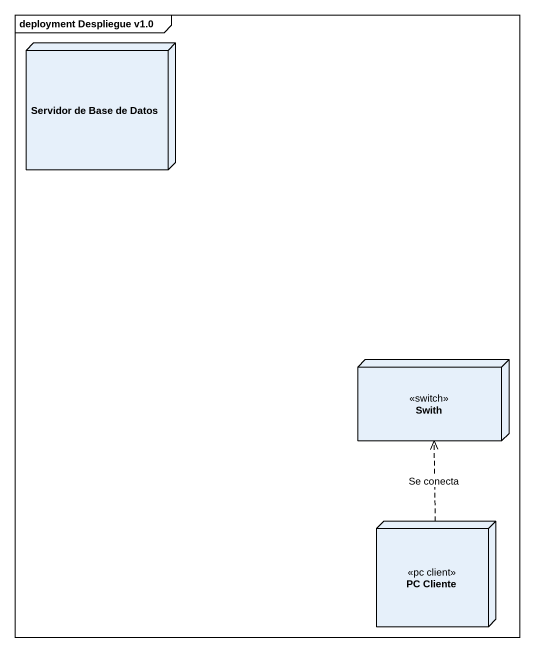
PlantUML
@startuml
mainframe deployment Despliegue v1.0
node "Servidor de Base de Datos" as Servidor_de_Base_de_Datos
node Swith <<switch>>
node "PC Cliente" as PC_Cliente <<pc client>>
PC_Cliente .up.> Swith : Se conecta
@enduml
